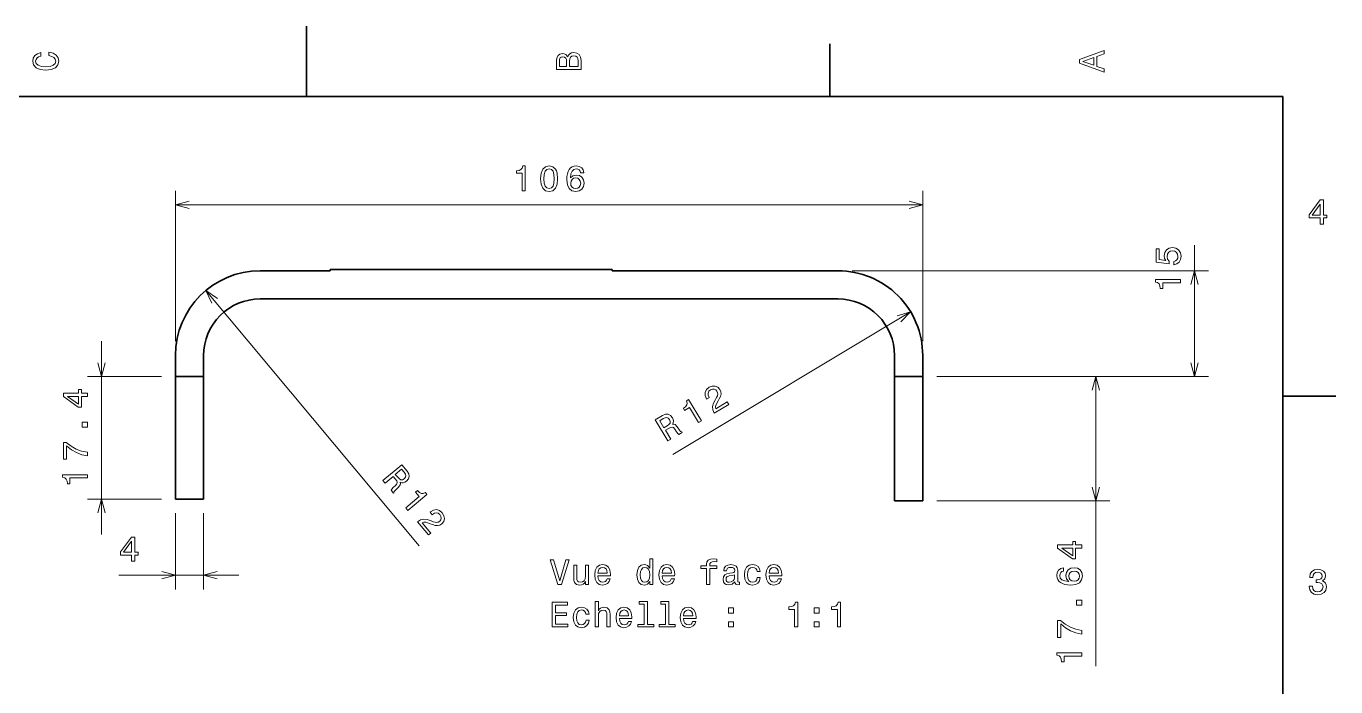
# Model space of a CAD drawing. Extents: x 0 to 297, y 0 to 210.
# Drawn here: x 108.7 to 294.5, y 116.3 to 210 of the extents above; entities that cross this region are included whole.
import ezdxf

# ---------------------------------------------------------------- set-up
doc = ezdxf.new("R2010")
doc.units = 0

msp = doc.modelspace()

# ---------------------------------------------------------------- linework, layer by layer
at = {"color": 7, "lineweight": 35, "ltscale": 0.25}
msp.add_line((148.5, 200), (148.5, 210), dxfattribs=at)
at = {"color": 7, "lineweight": 35, "ltscale": 0.1875}
for p, q in [((222.699997, 200), (222.699997, 207.5)), ((287, 157.5), (294.5, 157.5))]:
    msp.add_line(p, q, dxfattribs=at)
at = {"color": 7, "lineweight": 35}
for p, q in [((287, 200), (10, 200)), ((287, 10), (287, 200)), ((191.857239, 175.48967), (151.857239, 175.48967)), ((223.890472, 175.289673), (191.857239, 175.289673)), ((223.890472, 171.289673), (141.890472, 171.289673))]:
    msp.add_line(p, q, dxfattribs=at)
at = {"color": 7, "lineweight": 13}
for p, q in [((129.890472, 165.289673), (129.890472, 186.648193)), ((235.890472, 165.289673), (235.890472, 186.648193)), ((129.890472, 184.648193), (235.890472, 184.648193)), ((225.890472, 175.289673), (276.444427, 175.289673)), ((134.200256, 172.501648), (164.456085, 136.258698)), ((234.180389, 169.463608), (200.450729, 149.225891)), ((119.408707, 137.889633), (119.408707, 165.289673)), ((237.890472, 160.289673), (262.449646, 160.289673)), ((237.890472, 160.289673), (276.444427, 160.289673)), ((260.449646, 119.19619), (260.449646, 160.289673)), ((237.890472, 142.648758), (262.449646, 142.648758))]:
    msp.add_line(p, q, dxfattribs=at)
at = {"color": 7, "lineweight": 13, "ltscale": 0.465925}
msp.add_line((274.444427, 160.289673), (274.444427, 178.926682), dxfattribs=at)
at = {"color": 7, "lineweight": 35, "ltscale": 0.249169}
msp.add_line((151.857239, 175.289673), (141.890472, 175.289673), dxfattribs=at)
at = {"color": 7, "lineweight": 35, "ltscale": 0.005}
for p, q in [((151.857239, 175.289673), (151.857239, 175.48967)), ((191.857239, 175.289673), (191.857239, 175.48967))]:
    msp.add_line(p, q, dxfattribs=at)
at = {"color": 7, "lineweight": 35, "ltscale": 0.075}
for p, q in [((129.890472, 163.289673), (129.890472, 160.289673)), ((133.890472, 163.289673), (133.890472, 160.289673)), ((231.890472, 163.289673), (231.890472, 160.289673)), ((235.890472, 163.289673), (235.890472, 160.289673))]:
    msp.add_line(p, q, dxfattribs=at)
at = {"color": 7, "lineweight": 13, "ltscale": 0.262044}
for p, q in [((127.890472, 160.289673), (117.408707, 160.289673)), ((127.890472, 142.889633), (117.408707, 142.889633))]:
    msp.add_line(p, q, dxfattribs=at)
at = {"color": 7, "lineweight": 35, "ltscale": 0.1}
for p, q in [((133.890472, 160.289673), (129.890472, 160.289673)), ((231.890472, 160.289673), (235.890472, 160.289673)), ((133.890472, 142.889633), (129.890472, 142.889633)), ((231.890472, 142.648758), (235.890472, 142.648758))]:
    msp.add_line(p, q, dxfattribs=at)
at = {"color": 7, "lineweight": 35, "ltscale": 0.435001}
for p, q in [((129.890472, 142.889633), (129.890472, 160.289673)), ((133.890472, 142.889633), (133.890472, 160.289673))]:
    msp.add_line(p, q, dxfattribs=at)
at = {"color": 7, "lineweight": 35, "ltscale": 0.441023}
for p, q in [((231.890472, 142.648758), (231.890472, 160.289673)), ((235.890472, 142.648758), (235.890472, 160.289673))]:
    msp.add_line(p, q, dxfattribs=at)
at = {"color": 7, "lineweight": 13, "ltscale": 0.270112}
for p, q in [((129.890472, 140.889633), (129.890472, 130.085144)), ((133.890472, 140.889633), (133.890472, 130.085144))]:
    msp.add_line(p, q, dxfattribs=at)
at = {"color": 7, "lineweight": 13, "ltscale": 0.425901}
msp.add_line((121.854446, 132.085144), (138.890472, 132.085144), dxfattribs=at)
at = {"color": 7, "lineweight": 13}
for points in [[(111.93206, 205.817017), (112.35569, 205.716141), (112.658287, 205.549713), (112.844887, 205.317734), (112.905403, 205.045395), (112.814629, 204.71759), (112.54229, 204.460388), (112.098488, 204.28891), (111.483215, 204.233429), (110.872986, 204.28891), (110.424141, 204.455338), (110.151802, 204.71254), (110.055984, 205.045395), (110.106415, 205.287476), (110.247627, 205.494247), (110.474571, 205.655624), (110.787247, 205.766571), (110.787247, 206.245682), (110.308144, 206.094391), (109.94503, 205.832138), (109.718086, 205.474075), (109.637398, 205.045395), (109.763474, 204.510818), (110.116501, 204.10231), (110.696472, 203.840057), (111.483215, 203.749283), (112.269958, 203.840057), (112.84993, 204.10231), (113.208, 204.510818), (113.329041, 205.045395), (113.233215, 205.51442), (112.965927, 205.892654), (112.527161, 206.159943), (111.93206, 206.301163)], [(185.542007, 205.630417), (185.249496, 205.983429), (185.052811, 206.074219), (184.81073, 206.104477), (184.432495, 206.03891), (184.160156, 205.842224), (183.993729, 205.524506), (183.933212, 205.080704), (183.933212, 203.835022), (187.433212, 203.835022), (187.433212, 205.151306), (187.36261, 205.620331), (187.155838, 205.968307), (186.828018, 206.185165), (186.384216, 206.260818), (186.08667, 206.215424), (185.839554, 206.094391), (185.65799, 205.897705)], [(261.633209, 203.466858), (261.633209, 203.930847), (260.604401, 204.298996), (260.604401, 205.695969), (261.633209, 206.064133), (261.633209, 206.538193), (258.128174, 205.257217), (258.128174, 204.742798)], [(185.385666, 204.984879), (185.385666, 204.298996), (184.351807, 204.298996), (184.351807, 205.025223), (184.382065, 205.297562), (184.472839, 205.489197), (184.629181, 205.605194), (184.86116, 205.645538), (185.093155, 205.600143), (185.254532, 205.479111), (185.355408, 205.272339)], [(187.014618, 205.095825), (187.014618, 204.298996), (185.809296, 204.298996), (185.809296, 205.050446), (185.844589, 205.368164), (185.9505, 205.595108), (186.132065, 205.731277), (186.394302, 205.776657), (186.671692, 205.731277), (186.863327, 205.605194), (186.979324, 205.393372)], [(260.17572, 204.460388), (258.632477, 205), (260.17572, 205.539627)], [(179.06366, 186.648193), (179.522614, 186.648193), (179.522614, 190.173401), (179.179657, 190.173401), (179.088882, 189.865768), (178.907333, 189.658997), (178.629944, 189.537964), (178.246674, 189.49762), (178.246674, 189.139542), (179.06366, 189.139542)], [(181.675049, 188.357849), (181.750702, 187.566055), (181.987732, 187.001221), (182.365967, 186.658279), (182.890472, 186.547333), (183.409912, 186.658279), (183.788162, 187.001221), (184.020157, 187.566055), (184.100845, 188.357849), (184.020157, 189.144592), (183.924332, 189.457275), (183.788162, 189.714478), (183.409912, 190.057404), (182.890472, 190.173401), (182.365967, 190.057404), (181.987732, 189.709427), (181.750702, 189.144592)], [(182.15921, 188.357849), (182.199554, 188.968079), (182.325623, 189.40683), (182.552582, 189.664032), (182.890472, 189.754822), (183.223328, 189.664032), (183.450272, 189.40683), (183.576355, 188.968079), (183.616699, 188.357849), (183.576355, 187.742569), (183.450272, 187.303802), (183.223328, 187.0466), (182.890472, 186.960876), (182.552582, 187.0466), (182.325623, 187.303802), (182.199554, 187.742569)], [(187.836868, 189.205109), (187.741058, 189.613617), (187.519135, 189.916199), (187.176208, 190.107849), (186.732391, 190.173401), (186.434845, 190.138107), (186.177643, 190.042282), (185.950699, 189.885941), (185.759064, 189.664032), (185.607758, 189.386658), (185.496811, 189.048767), (185.426208, 188.65036), (185.406036, 188.201508), (185.486725, 187.485367), (185.733841, 186.965912), (186.132263, 186.653229), (186.676926, 186.547333), (187.166122, 186.638107), (187.539322, 186.875137), (187.781403, 187.248337), (187.867126, 187.722397), (187.781403, 188.201508), (187.549408, 188.569656), (187.191345, 188.801651), (186.747528, 188.882339), (186.268433, 188.781479), (185.910355, 188.494019), (185.986008, 189.048767), (186.147385, 189.447174), (186.394501, 189.684204), (186.737442, 189.764908), (186.989609, 189.724564), (187.181244, 189.618652), (187.307327, 189.442139), (187.372894, 189.205109)], [(187.37793, 187.717346), (187.322449, 187.399628), (187.181244, 187.157562), (186.9543, 186.99617), (186.671875, 186.94574), (186.374329, 186.99617), (186.147385, 187.152512), (186.001129, 187.394592), (185.95575, 187.712311), (186.00618, 188.024994), (186.147385, 188.262024), (186.379379, 188.413315), (186.692047, 188.468796), (186.964386, 188.413315), (187.181244, 188.267059), (187.322449, 188.030029)], [(292.277374, 181.916794), (292.731262, 181.916794), (292.731262, 182.784225), (293.23056, 182.784225), (293.23056, 183.187683), (292.731262, 183.187683), (292.731262, 185.341141), (292.272339, 185.341141), (290.739197, 183.228027), (290.739197, 182.784225), (292.277374, 182.784225)], [(291.162842, 183.187683), (292.277374, 184.756134), (292.277374, 183.187683)], [(271.531616, 176.157959), (271.94516, 176.268906), (272.267914, 176.516022), (272.469666, 176.879135), (272.545288, 177.343109), (272.454529, 177.852478), (272.207397, 178.2509), (271.814026, 178.503052), (271.309723, 178.598877), (270.840698, 178.513138), (270.472534, 178.271072), (270.235504, 177.892822), (270.14978, 177.403625), (270.210297, 177.025391), (270.376709, 176.73288), (269.433624, 176.874084), (269.433624, 178.407227), (269.020081, 178.407227), (269.020081, 176.536194), (270.875977, 176.25882), (270.875977, 176.662277), (270.638947, 176.954788), (270.553223, 177.327988), (270.608704, 177.650757), (270.770081, 177.897873), (271.017212, 178.054214), (271.33493, 178.10968), (271.652649, 178.054214), (271.89978, 177.892822), (272.056122, 177.645706), (272.111572, 177.327988), (272.076294, 177.060699), (271.960297, 176.853912), (271.778717, 176.702621), (271.531616, 176.626968)], [(272.444427, 173.581879), (272.444427, 174.040802), (268.91922, 174.040802), (268.91922, 173.697876), (269.226868, 173.607086), (269.433624, 173.425537), (269.554657, 173.148163), (269.595001, 172.764877), (269.953094, 172.764877), (269.953094, 173.581879)], [(117.408707, 157.471069), (117.408707, 157.924957), (116.541267, 157.924957), (116.541267, 158.42424), (116.13781, 158.42424), (116.13781, 157.924957), (113.984352, 157.924957), (113.984352, 157.466019), (116.097466, 155.932877), (116.541267, 155.932877), (116.541267, 157.471069)], [(206.332718, 155.087448), (208.395523, 156.325119), (208.172379, 156.697037), (206.542023, 155.718826), (206.510895, 155.976563), (206.565384, 156.238632), (206.861176, 156.833694), (207.038483, 157.116516), (207.212341, 157.473724), (207.285858, 157.81189), (207.249527, 158.1371), (207.118927, 158.452789), (206.827454, 158.771942), (206.452942, 158.93541), (206.032593, 158.930222), (205.591492, 158.753784), (205.220459, 158.431168), (205.026718, 158.038513), (205.018066, 157.592209), (205.20575, 157.122574), (205.242065, 157.062027), (205.635605, 157.298141), (205.614853, 157.332748), (205.477325, 157.650162), (205.464355, 157.936447), (205.567291, 158.186401), (205.785248, 158.381866), (206.062012, 158.48912), (206.312836, 158.492584), (206.53511, 158.396576), (206.705505, 158.210617), (206.794586, 157.99353), (206.813614, 157.775574), (206.763443, 157.545502), (206.651001, 157.301605), (206.478882, 157.010132), (206.215958, 156.487732), (206.088806, 156.02327), (206.11908, 155.570923), (206.324936, 155.100418)], [(116.13781, 156.356506), (114.569366, 157.471069), (116.13781, 157.471069)], [(204.106445, 153.751678), (204.499985, 153.987808), (202.686279, 157.010651), (202.392212, 156.834213), (202.472656, 156.523712), (202.42334, 156.252991), (202.247772, 156.0065), (201.939865, 155.774704), (202.124084, 155.467667), (202.824661, 155.888)], [(199.759048, 151.143265), (200.161224, 151.384567), (199.400986, 152.651657), (199.811813, 152.898148), (200.122314, 153.066803), (200.348923, 153.120438), (200.53833, 153.039993), (200.73468, 152.810791), (200.989807, 152.434555), (201.168854, 152.194977), (201.311554, 152.074753), (201.76564, 152.347198), (201.716339, 152.429367), (201.54422, 152.490784), (201.374695, 152.694901), (201.053818, 153.161087), (200.764938, 153.475906), (200.598022, 153.528671), (200.393036, 153.517426), (200.501144, 153.729324), (200.531418, 153.953339), (200.495087, 154.190323), (200.383514, 154.435089), (200.105011, 154.762024), (199.76857, 154.930679), (199.384552, 154.923767), (198.961609, 154.74646), (197.958313, 154.144485)], [(199.069733, 154.311417), (199.349091, 154.443741), (199.584351, 154.473145), (199.791931, 154.391846), (199.973557, 154.177353), (200.080811, 153.900574), (200.054855, 153.679169), (199.902634, 153.481964), (199.643158, 153.296875), (199.180435, 153.019241), (198.581055, 154.018204)], [(117.408707, 153.10968), (117.408707, 153.805649), (116.657257, 153.805649), (116.657257, 153.10968)], [(117.408707, 149.02063), (117.408707, 149.529999), (116.576569, 149.696426), (115.799911, 149.988937), (115.078735, 150.402481), (114.402939, 150.942108), (113.984352, 150.942108), (113.984352, 148.541534), (114.443283, 148.541534), (114.443283, 150.457962), (115.124115, 149.903198), (115.83522, 149.484604), (116.591705, 149.192108)], [(159.317139, 145.5354), (159.617722, 145.175354), (160.752075, 146.122314), (161.059113, 145.754517), (161.273743, 145.473816), (161.36174, 145.258224), (161.311554, 145.058655), (161.115448, 144.829254), (160.783173, 144.519028), (160.574142, 144.305099), (160.477417, 144.145523), (160.816772, 143.739014), (160.890335, 143.80043), (160.924408, 143.979965), (161.099869, 144.179001), (161.510849, 144.568085), (161.777252, 144.902145), (161.803558, 145.075226), (161.760773, 145.276001), (161.986847, 145.20195), (162.21283, 145.206665), (162.44136, 145.279175), (162.665955, 145.427246), (162.945892, 145.75293), (163.060532, 146.111404), (162.994339, 146.489746), (162.753784, 146.880188), (162.003967, 147.778381)], [(162.340683, 146.706131), (162.514603, 146.450577), (162.580017, 146.222702), (162.531769, 146.005051), (162.347931, 145.79245), (162.091064, 145.643707), (161.868301, 145.635117), (161.649933, 145.755035), (161.426971, 145.982773), (161.081146, 146.397034), (161.975464, 147.143616)], [(117.408707, 145.894836), (117.408707, 146.353775), (113.883484, 146.353775), (113.883484, 146.010834), (114.191124, 145.920059), (114.397896, 145.738495), (114.518936, 145.461121), (114.55928, 145.077835), (114.917343, 145.077835), (114.917343, 145.894836)], [(162.566193, 141.643433), (162.860291, 141.291122), (165.566483, 143.550262), (165.34671, 143.813522), (165.052368, 143.686066), (164.777283, 143.692917), (164.506622, 143.828293), (164.230011, 144.096664), (163.955139, 143.867203), (164.478714, 143.240021)], [(164.229996, 139.650375), (165.771637, 137.803665), (166.104584, 138.081619), (164.886139, 139.541168), (165.135986, 139.611771), (165.40332, 139.59845), (166.036942, 139.398178), (166.343781, 139.266724), (166.723557, 139.150177), (167.069031, 139.129807), (167.384705, 139.215958), (167.676422, 139.393784), (167.946686, 139.731094), (168.050308, 140.126358), (167.980209, 140.540848), (167.737701, 140.949387), (167.361633, 141.266098), (166.943726, 141.39682), (166.501465, 141.33638), (166.066467, 141.078369), (166.012268, 141.033112), (166.306381, 140.680817), (166.337357, 140.706665), (166.6297, 140.891602), (166.910553, 140.948669), (167.173401, 140.885605), (167.400208, 140.700485), (167.54895, 140.443619), (167.591141, 140.19635), (167.53064, 139.961899), (167.37326, 139.764816), (167.172546, 139.64325), (166.960144, 139.590759), (166.725098, 139.604767), (166.466736, 139.678146), (166.152161, 139.803146), (165.595398, 139.982162), (165.116882, 140.035995), (164.674652, 139.936172), (164.241608, 139.660065)], [(123.649834, 134.085144), (124.103729, 134.085144), (124.103729, 134.952591), (124.603004, 134.952591), (124.603004, 135.356049), (124.103729, 135.356049), (124.103729, 137.509506), (123.644791, 137.509506), (122.111649, 135.396393), (122.111649, 134.952591), (123.649834, 134.952591)], [(122.535278, 135.356049), (123.649834, 136.924484), (123.649834, 135.356049)], [(258.449646, 135.935669), (258.449646, 136.389557), (257.582214, 136.389557), (257.582214, 136.88884), (257.178772, 136.88884), (257.178772, 136.389557), (255.025299, 136.389557), (255.025299, 135.930634), (257.138428, 134.397491), (257.582214, 134.397491), (257.582214, 135.935669)], [(257.178772, 134.821121), (255.610321, 135.935669), (257.178772, 135.935669)], [(185.286011, 134.29718), (184.408478, 131.31662), (183.505753, 134.29718), (183.026642, 134.29718), (184.156326, 130.79213), (184.660645, 130.79213), (185.765106, 134.29718)], [(197.172897, 131.210724), (197.172897, 130.79213), (197.616699, 130.79213), (197.616699, 134.413162), (197.177933, 134.413162), (197.177933, 133.086792), (196.840042, 133.470078), (196.63327, 133.560867), (196.39624, 133.596161), (195.96756, 133.4953), (195.634705, 133.212875), (195.417847, 132.758987), (195.342209, 132.148758), (195.417847, 131.538528), (195.634705, 131.07959), (195.96756, 130.79213), (196.39624, 130.696304), (196.63327, 130.731613), (196.845078, 130.822388)], [(205.231964, 133.031326), (205.231964, 130.79213), (205.675781, 130.79213), (205.675781, 133.031326), (206.684418, 133.031326), (206.684418, 133.409561), (205.675781, 133.409561), (205.675781, 133.575989), (205.711075, 133.777725), (205.827072, 133.913895), (206.023758, 133.994583), (206.306183, 134.024841), (206.684418, 134.004669), (206.684418, 134.387955), (206.205322, 134.413162), (205.771606, 134.367783), (205.469009, 134.231613), (205.287445, 133.994583), (205.231964, 133.656677), (205.231964, 133.409561), (204.420013, 133.409561), (204.420013, 133.031326)], [(188.488449, 133.500336), (188.044647, 133.500336), (188.044647, 131.936935), (187.994217, 131.573837), (187.847961, 131.311584), (187.621017, 131.150192), (187.323471, 131.099762), (187.086441, 131.140106), (186.935135, 131.261154), (186.849411, 131.467926), (186.829239, 131.760422), (186.829239, 133.500336), (186.385437, 133.500336), (186.385437, 131.720078), (186.400558, 131.362015), (186.496384, 131.064468), (186.788895, 130.79213), (187.257904, 130.696304), (187.510071, 130.731613), (187.726929, 130.822388), (187.913528, 130.978729), (188.064819, 131.205673), (188.064819, 130.79213), (188.488449, 130.79213)], [(189.824905, 132.017639), (191.600128, 132.017639), (191.605164, 132.224411), (191.524475, 132.804382), (191.302582, 133.238098), (190.949554, 133.500336), (190.48053, 133.596161), (190.021591, 133.4953), (189.668564, 133.212875), (189.44162, 132.753952), (189.360931, 132.148758), (189.436584, 131.528442), (189.663528, 131.074554), (190.011505, 130.79213), (190.465393, 130.696304), (190.858765, 130.761871), (191.181534, 130.933334), (191.418564, 131.205673), (191.554733, 131.568787), (191.115982, 131.568787), (191.025192, 131.36705), (190.894073, 131.215759), (190.520874, 131.094727), (190.233414, 131.150192), (190.016556, 131.326706), (189.875336, 131.614182), (189.824905, 132.002502)], [(189.824905, 132.390839), (189.880386, 132.738815), (190.016556, 132.996017), (190.223328, 133.152359), (190.495667, 133.20784), (190.762955, 133.152359), (190.969727, 132.996017), (191.09581, 132.738815), (191.14119, 132.390839)], [(196.471878, 133.197754), (196.764389, 133.127136), (196.986298, 132.93045), (197.117416, 132.602646), (197.167847, 132.148758), (197.117416, 131.689819), (196.986298, 131.362015), (196.764389, 131.160278), (196.471878, 131.094727), (196.194504, 131.160278), (195.982697, 131.362015), (195.841476, 131.69487), (195.796097, 132.148758), (195.841476, 132.59761), (195.982697, 132.925415), (196.194504, 133.127136)], [(198.932983, 132.017639), (200.708191, 132.017639), (200.713242, 132.224411), (200.632553, 132.804382), (200.410645, 133.238098), (200.057617, 133.500336), (199.588593, 133.596161), (199.129669, 133.4953), (198.776642, 133.212875), (198.549698, 132.753952), (198.469009, 132.148758), (198.544647, 131.528442), (198.771591, 131.074554), (199.119583, 130.79213), (199.573471, 130.696304), (199.966843, 130.761871), (200.289612, 130.933334), (200.526642, 131.205673), (200.662811, 131.568787), (200.224045, 131.568787), (200.13327, 131.36705), (200.002136, 131.215759), (199.628952, 131.094727), (199.341476, 131.150192), (199.124619, 131.326706), (198.983414, 131.614182), (198.932983, 132.002502)], [(198.932983, 132.390839), (198.988449, 132.738815), (199.124619, 132.996017), (199.33139, 133.152359), (199.603729, 133.20784), (199.871017, 133.152359), (200.077789, 132.996017), (200.203873, 132.738815), (200.249268, 132.390839)], [(209.261505, 131.145157), (209.261505, 131.13002), (209.286728, 130.958557), (209.362381, 130.837524), (209.680099, 130.741699), (209.927216, 130.782043), (209.927216, 131.124985), (209.821304, 131.109848), (209.680099, 131.175415), (209.654877, 131.377151), (209.654877, 132.77916), (209.59436, 133.137238), (209.417847, 133.389389), (209.110214, 133.540695), (208.676498, 133.596161), (208.252869, 133.535645), (207.940186, 133.364182), (207.7435, 133.096878), (207.677933, 132.743866), (207.677933, 132.713593), (208.076355, 132.713593), (208.111649, 132.925415), (208.22261, 133.076706), (208.40416, 133.167496), (208.661362, 133.202789), (208.908478, 133.177582), (209.084991, 133.101929), (209.190903, 132.97081), (209.226212, 132.789246), (209.206039, 132.577438), (209.125336, 132.471527), (208.923615, 132.421097), (208.54538, 132.380753), (208.111649, 132.289963), (207.804016, 132.128586), (207.622467, 131.876419), (207.566986, 131.50322), (207.617416, 131.170364), (207.773758, 130.923248), (208.025925, 130.766907), (208.373901, 130.711441), (208.842926, 130.817352)], [(209.211075, 131.74025), (209.150558, 131.478012), (208.989182, 131.276276), (208.747101, 131.145157), (208.449554, 131.099762), (208.257904, 131.124985), (208.121735, 131.205673), (208.036011, 131.346878), (208.010788, 131.543564), (208.03096, 131.720078), (208.111649, 131.846161), (208.434418, 131.987381), (208.842926, 132.047897), (209.211075, 132.16893)], [(212.413528, 132.602646), (212.852295, 132.602646), (212.761505, 133.006104), (212.544647, 133.323837), (212.206757, 133.520523), (211.76799, 133.596161), (211.283844, 133.4953), (210.91568, 133.212875), (210.683701, 132.753952), (210.603012, 132.138672), (210.67865, 131.528442), (210.905609, 131.074554), (211.263672, 130.79213), (211.752869, 130.696304), (212.186584, 130.771957), (212.524475, 130.983765), (212.75647, 131.31662), (212.85733, 131.760422), (212.433701, 131.760422), (212.358047, 131.478012), (212.216843, 131.26619), (212.015106, 131.135071), (211.76799, 131.094727), (211.460358, 131.160278), (211.238449, 131.362015), (211.102295, 131.689819), (211.0569, 132.153809), (211.102295, 132.607697), (211.2435, 132.935501), (211.470444, 133.137238), (211.76799, 133.20784), (212.030243, 133.162445), (212.226929, 133.046448), (212.358047, 132.854813)], [(214.113098, 132.017639), (215.888306, 132.017639), (215.893356, 132.224411), (215.812653, 132.804382), (215.590759, 133.238098), (215.237732, 133.500336), (214.768707, 133.596161), (214.309784, 133.4953), (213.956757, 133.212875), (213.729813, 132.753952), (213.649109, 132.148758), (213.724762, 131.528442), (213.951706, 131.074554), (214.299698, 130.79213), (214.753586, 130.696304), (215.146957, 130.761871), (215.469727, 130.933334), (215.706757, 131.205673), (215.842926, 131.568787), (215.40416, 131.568787), (215.313385, 131.36705), (215.182251, 131.215759), (214.809052, 131.094727), (214.521591, 131.150192), (214.304733, 131.326706), (214.163528, 131.614182), (214.113098, 132.002502)], [(214.113098, 132.390839), (214.168564, 132.738815), (214.304733, 132.996017), (214.511505, 133.152359), (214.783844, 133.20784), (215.051132, 133.152359), (215.257904, 132.996017), (215.383987, 132.738815), (215.429382, 132.390839)], [(255.892731, 133.132645), (255.484222, 133.036819), (255.181641, 132.814926), (254.98999, 132.471985), (254.924438, 132.028183), (254.959747, 131.730621), (255.055573, 131.473419), (255.211914, 131.246475), (255.433807, 131.05484), (255.711182, 130.903534), (256.049072, 130.792587), (256.447479, 130.721985), (256.896332, 130.701813), (257.612488, 130.782501), (258.131927, 131.029617), (258.444611, 131.42804), (258.550507, 131.972702), (258.459747, 132.461899), (258.222717, 132.835098), (257.849518, 133.077164), (257.375458, 133.162903), (256.896332, 133.077164), (256.528198, 132.845184), (256.296204, 132.487106), (256.215515, 132.043304), (256.316376, 131.564209), (256.603821, 131.206131), (256.049072, 131.281784), (255.650665, 131.443161), (255.413635, 131.690277), (255.332947, 132.033218), (255.373291, 132.285385), (255.479187, 132.47702), (255.655701, 132.603104), (255.892731, 132.668671)], [(257.380493, 132.673706), (257.698212, 132.61824), (257.940277, 132.47702), (258.101685, 132.250076), (258.1521, 131.967651), (258.101685, 131.670105), (257.945343, 131.443161), (257.703247, 131.296906), (257.385529, 131.251526), (257.072845, 131.301956), (256.835815, 131.443161), (256.684509, 131.675156), (256.629059, 131.987839), (256.684509, 132.260162), (256.83078, 132.47702), (257.06781, 132.61824)], [(290.729126, 130.51622), (290.729126, 130.480911), (290.809814, 129.996765), (291.046844, 129.633652), (291.420044, 129.401657), (291.914276, 129.315933), (292.438782, 129.401657), (292.832153, 129.623566), (293.08429, 129.976593), (293.175079, 130.430481), (293.134735, 130.728027), (293.023773, 130.970108), (292.842224, 131.156708), (292.600159, 131.292877), (292.927948, 131.565216), (293.043945, 131.998932), (292.968292, 132.392303), (292.751434, 132.68985), (292.398407, 132.87645), (291.914276, 132.942017), (291.460388, 132.861313), (291.112396, 132.63942), (290.885468, 132.286392), (290.809814, 131.817368), (290.809814, 131.782074), (291.258636, 131.782074), (291.299011, 132.104828), (291.430115, 132.336823), (291.641937, 132.478027), (291.939484, 132.528473), (292.201721, 132.488113), (292.393372, 132.382217), (292.509369, 132.210739), (292.554749, 131.97876), (292.509369, 131.731628), (292.388336, 131.565216), (292.176514, 131.46434), (291.889069, 131.434082), (291.692383, 131.439133), (291.692383, 131.04071), (291.939484, 131.050797), (292.257202, 131.005417), (292.494232, 130.884369), (292.635468, 130.687683), (292.685883, 130.430481), (292.630402, 130.13797), (292.484161, 129.921112), (292.252167, 129.784943), (291.944519, 129.739563), (291.626801, 129.789993), (291.394806, 129.941284), (291.248566, 130.183365), (291.193085, 130.51622)], [(183.349411, 124.7453), (185.56842, 124.7453), (185.56842, 125.16893), (183.813385, 125.16893), (183.813385, 126.354088), (185.376785, 126.354088), (185.376785, 126.772675), (183.813385, 126.772675), (183.813385, 127.821671), (185.528076, 127.821671), (185.528076, 128.2453), (183.349411, 128.2453)], [(189.436584, 124.7453), (189.880386, 124.7453), (189.880386, 126.308701), (189.925781, 126.666771), (190.072021, 126.929016), (190.298981, 127.090401), (190.601563, 127.150917), (190.843643, 127.100487), (190.994934, 126.964317), (191.070587, 126.737373), (191.09581, 126.434784), (191.09581, 124.7453), (191.539612, 124.7453), (191.539612, 126.525558), (191.51944, 126.883629), (191.42865, 127.181183), (191.131104, 127.453514), (190.66713, 127.549332), (190.414963, 127.51403), (190.198105, 127.418213), (190.016556, 127.266914), (189.880386, 127.060143), (189.880386, 128.366333), (189.436584, 128.366333)], [(196.39119, 127.993141), (196.39119, 125.1185), (195.478363, 125.1185), (195.478363, 124.7453), (197.742783, 124.7453), (197.742783, 125.1185), (196.834991, 125.1185), (196.834991, 128.366333), (195.695221, 128.366333), (195.695221, 127.993141)], [(199.427216, 127.993141), (199.427216, 125.1185), (198.514389, 125.1185), (198.514389, 124.7453), (200.778809, 124.7453), (200.778809, 125.1185), (199.871017, 125.1185), (199.871017, 128.366333), (198.731247, 128.366333), (198.731247, 127.993141)], [(217.713959, 124.7453), (218.172882, 124.7453), (218.172882, 128.270523), (217.829956, 128.270523), (217.739166, 127.962883), (217.557617, 127.756104), (217.280243, 127.635071), (216.896957, 127.594727), (216.896957, 127.236656), (217.713959, 127.236656)], [(223.786011, 124.7453), (224.244934, 124.7453), (224.244934, 128.270523), (223.901993, 128.270523), (223.811218, 127.962883), (223.629669, 127.756104), (223.35228, 127.635071), (222.968994, 127.594727), (222.968994, 127.236656), (223.786011, 127.236656)], [(258.449646, 127.838264), (258.449646, 128.534225), (257.698212, 128.534225), (257.698212, 127.838264)], [(188.125336, 126.555817), (188.564102, 126.555817), (188.473328, 126.959274), (188.25647, 127.277), (187.918564, 127.473686), (187.479813, 127.549332), (186.995667, 127.448471), (186.627502, 127.166046), (186.395523, 126.707115), (186.314819, 126.091843), (186.390472, 125.481613), (186.617416, 125.027718), (186.975494, 124.7453), (187.464676, 124.649483), (187.898392, 124.725128), (188.236298, 124.936943), (188.468277, 125.269798), (188.569153, 125.7136), (188.145523, 125.7136), (188.06987, 125.431183), (187.92865, 125.21936), (187.726929, 125.088242), (187.479813, 125.047897), (187.17218, 125.113457), (186.950272, 125.315186), (186.814102, 125.642998), (186.768707, 126.106972), (186.814102, 126.56086), (186.955307, 126.888672), (187.182266, 127.090401), (187.479813, 127.161003), (187.74205, 127.115616), (187.938751, 126.999626), (188.06987, 126.807983)], [(192.860931, 125.970802), (194.636154, 125.970802), (194.64119, 126.177574), (194.560501, 126.757545), (194.338593, 127.191269), (193.98558, 127.453514), (193.516556, 127.549332), (193.057617, 127.448471), (192.70459, 127.166046), (192.477646, 126.707115), (192.396957, 126.101929), (192.47261, 125.481613), (192.699554, 125.027718), (193.047531, 124.7453), (193.501419, 124.649483), (193.894791, 124.715042), (194.21756, 124.886513), (194.45459, 125.158844), (194.590759, 125.521957), (194.152008, 125.521957), (194.061218, 125.320229), (193.930099, 125.16893), (193.5569, 125.047897), (193.26944, 125.103371), (193.052582, 125.279884), (192.911362, 125.567345), (192.860931, 125.955673)], [(192.860931, 126.344002), (192.916412, 126.691986), (193.052582, 126.949188), (193.259354, 127.10553), (193.531677, 127.161003), (193.798981, 127.10553), (194.005753, 126.949188), (194.131821, 126.691986), (194.177216, 126.344002)], [(201.969009, 125.970802), (203.744217, 125.970802), (203.749268, 126.177574), (203.668579, 126.757545), (203.446671, 127.191269), (203.093643, 127.453514), (202.624619, 127.549332), (202.165695, 127.448471), (201.812668, 127.166046), (201.585724, 126.707115), (201.50502, 126.101929), (201.580673, 125.481613), (201.807617, 125.027718), (202.155609, 124.7453), (202.609497, 124.649483), (203.002869, 124.715042), (203.325638, 124.886513), (203.562668, 125.158844), (203.698822, 125.521957), (203.260071, 125.521957), (203.169296, 125.320229), (203.038162, 125.16893), (202.664963, 125.047897), (202.377502, 125.103371), (202.160645, 125.279884), (202.01944, 125.567345), (201.969009, 125.955673)], [(201.969009, 126.344002), (202.024475, 126.691986), (202.160645, 126.949188), (202.367416, 127.10553), (202.639755, 127.161003), (202.907043, 127.10553), (203.113815, 126.949188), (203.239899, 126.691986), (203.285278, 126.344002)], [(208.348694, 126.702072), (209.044647, 126.702072), (209.044647, 127.453514), (208.348694, 127.453514)], [(220.492767, 126.702072), (221.188736, 126.702072), (221.188736, 127.453514), (220.492767, 127.453514)], [(208.348694, 124.7453), (209.044647, 124.7453), (209.044647, 125.496742), (208.348694, 125.496742)], [(220.492767, 124.7453), (221.188736, 124.7453), (221.188736, 125.496742), (220.492767, 125.496742)], [(258.449646, 123.749214), (258.449646, 124.258583), (257.617523, 124.425011), (256.840851, 124.717514), (256.11969, 125.131058), (255.443878, 125.670685), (255.025299, 125.670685), (255.025299, 123.270111), (255.484222, 123.270111), (255.484222, 125.186539), (256.16507, 124.631783), (256.87616, 124.213196), (257.63266, 123.920685)], [(258.449646, 120.623421), (258.449646, 121.082359), (254.924438, 121.082359), (254.924438, 120.739418), (255.232086, 120.648636), (255.438843, 120.467087), (255.559875, 120.189705), (255.60022, 119.806419), (255.958313, 119.806419), (255.958313, 120.623421)]]:
    msp.add_lwpolyline(points, close=True, dxfattribs=at)
for points in [[(131.822327, 185.165833), (129.890472, 184.648193), (131.822327, 184.130554)], [(233.958618, 184.130554), (235.890472, 184.648193), (233.958618, 185.165833)], [(274.962067, 173.357819), (274.444427, 175.289673), (273.926788, 173.357819)], [(135.835663, 171.350372), (134.200256, 172.501648), (135.040909, 170.686905)], [(232.790161, 168.025803), (234.180389, 169.463608), (232.257538, 168.913544)], [(118.891068, 162.221527), (119.408707, 160.289673), (119.926346, 162.221527)], [(273.926788, 162.221527), (274.444427, 160.289673), (274.962067, 162.221527)], [(260.967285, 158.357819), (260.449646, 160.289673), (259.932007, 158.357819)], [(259.932007, 144.580612), (260.449646, 142.648758), (260.967285, 144.580612)], [(119.926346, 140.957779), (119.408707, 142.889633), (118.891068, 140.957779)], [(127.958618, 131.567505), (129.890472, 132.085144), (127.958618, 132.602783)], [(135.822327, 132.602783), (133.890472, 132.085144), (135.822327, 131.567505)]]:
    msp.add_lwpolyline(points, dxfattribs=at)
at = {"color": 7, "lineweight": 35}
for centre, radius, start, end in [((141.890472, 163.289673), 12, 90.000003, 179.999995), ((223.890472, 163.289673), 12, 0, 90.000003), ((141.890472, 163.289673), 8, 90.000003, 180.000005), ((223.890472, 163.289673), 8, 0, 90.000003)]:
    msp.add_arc(centre, radius, start, end, dxfattribs=at)

doc.saveas('drawing.dxf')
